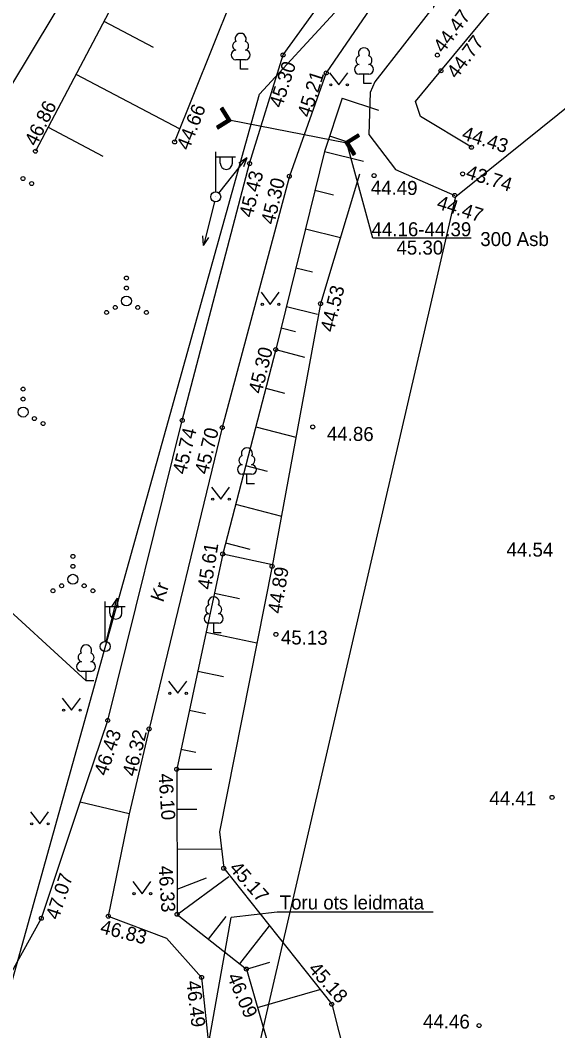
# Model space of a CAD drawing. Extents: x 640836 to 641902, y 6456216 to 6457208.
# Drawn here: x 641520.3 to 641547.2, y 6456413.6 to 6456464.3 of the extents above; entities that cross this region are included whole.
import ezdxf

# ---------------------------------------------------------------- set-up
doc = ezdxf.new("R2010")
doc.units = 0
for name, color, linetype in [('ABIJOONIS', 7, 'Continuous'), ('HALJASTUS', 7, 'Continuous'), ('KORGUS', 7, 'Continuous'), ('MOOTPIIR', 7, 'Continuous'), ('MPOHULIIN', 7, 'Continuous'), ('PIIR', 7, 'Continuous'), ('POST', 7, 'Continuous'), ('PUU', 7, 'Continuous'), ('RELJEEF', 7, 'Continuous'), ('SKTRASS', 7, 'Continuous'), ('TEE', 7, 'Continuous'), ('TRUUP', 7, 'Continuous'), ('VEEKOGU', 7, 'Continuous')]:
    doc.layers.add(name, color=color, linetype=linetype)

msp = doc.modelspace()

# ---------------------------------------------------------------- linework, layer by layer
at = {"layer": 'ABIJOONIS'}
for points in [[(641542.848, 6456453.335), (641537.918, 6456453.335), (641536.618, 6456458.118)], [(641540.946, 6456419.579), (641533.127, 6456419.579), (641530.816, 6456419.314)]]:
    msp.add_lwpolyline(points, dxfattribs=at)
at = {"layer": 'HALJASTUS'}
for p, q in [((641535.753, 6456461.63), (641536.217, 6456461.023)), ((641536.217, 6456461.023), (641536.662, 6456461.63)), ((641532.32, 6456450.63), (641532.784, 6456450.023)), ((641532.784, 6456450.023), (641533.229, 6456450.63)), ((641529.837, 6456440.873), (641530.3, 6456440.266)), ((641530.3, 6456440.266), (641530.746, 6456440.873)), ((641527.686, 6456431.152), (641528.15, 6456430.545)), ((641528.15, 6456430.545), (641528.595, 6456431.152)), ((641522.365, 6456430.305), (641522.829, 6456429.698)), ((641522.829, 6456429.698), (641523.274, 6456430.305)), ((641520.767, 6456424.613), (641521.231, 6456424.006)), ((641521.231, 6456424.006), (641521.676, 6456424.613)), ((641525.897, 6456421.112), (641526.36, 6456420.505)), ((641526.36, 6456420.505), (641526.806, 6456421.112))]:
    msp.add_line(p, q, dxfattribs=at)
msp.add_lwpolyline([(641523.557, 6456431.167), (641518.512, 6456435.783), (641517.152, 6456444.489), (641518.685, 6456459.137), (641524.084, 6456468.086), (641525.137, 6456473.186), (641525.675, 6456478.206), (641518.689, 6456480.237), (641515.14, 6456481.718)], dxfattribs=at)
for centre, radius in [((641535.816, 6456461.023), 0.055), ((641536.645, 6456461.023), 0.055), ((641520.392, 6456456.328), 0.1), ((641520.827, 6456456.078), 0.1), ((641525.579, 6456451.344), 0.1), ((641525.579, 6456450.844), 0.1), ((641525.579, 6456450.194), 0.25), ((641524.579, 6456449.619), 0.1), ((641525.014, 6456449.869), 0.1), ((641526.144, 6456449.869), 0.1), ((641526.579, 6456449.619), 0.1), ((641532.383, 6456450.023), 0.055), ((641533.211, 6456450.023), 0.055), ((641520.402, 6456445.78), 0.1), ((641520.402, 6456445.28), 0.1), ((641520.402, 6456444.63), 0.25), ((641520.967, 6456444.305), 0.1), ((641521.402, 6456444.055), 0.1), ((641529.899, 6456440.266), 0.055), ((641530.728, 6456440.266), 0.055), ((641522.895, 6456437.403), 0.1), ((641522.895, 6456436.253), 0.25), ((641522.895, 6456436.903), 0.1), ((641522.33, 6456435.928), 0.1), ((641523.46, 6456435.928), 0.1), ((641521.895, 6456435.678), 0.1), ((641523.895, 6456435.678), 0.1), ((641527.749, 6456430.545), 0.055), ((641528.578, 6456430.545), 0.055), ((641522.428, 6456429.698), 0.055), ((641523.257, 6456429.698), 0.055), ((641520.83, 6456424.006), 0.055), ((641521.659, 6456424.006), 0.055), ((641525.959, 6456420.505), 0.055), ((641526.788, 6456420.505), 0.055)]:
    msp.add_circle(centre, radius, dxfattribs=at)
at = {"layer": 'KORGUS'}
for centre in [(641533.421, 6456462.519), (641541.153, 6456462.509), (641541.334, 6456461.725), (641535.585, 6456461.617), (641521.019, 6456457.697), (641527.991, 6456458.162), (641542.861, 6456457.892), (641531.747, 6456457.079), (641533.738, 6456456.443), (641537.985, 6456456.475), (641542.42, 6456456.561), (641542.022, 6456455.48), (641535.303, 6456450.057), (641533.058, 6456447.762), (641528.377, 6456444.212), (641530.375, 6456443.854), (641534.91, 6456443.887), (641530.4, 6456437.523), (641532.873, 6456436.906), (641533.066, 6456433.495), (641524.645, 6456429.183), (641526.712, 6456428.757), (641528.096, 6456426.739), (641546.898, 6456425.328), (641530.451, 6456421.779), (641521.314, 6456419.273), (641524.667, 6456419.377), (641528.115, 6456419.471), (641531.584, 6456416.732), (641529.34, 6456416.313), (641535.865, 6456414.969), (641543.244, 6456413.899)]:
    msp.add_circle(centre, 0.1, dxfattribs=at)
at = {"layer": 'MOOTPIIR'}
msp.add_lwpolyline([(641377.883, 6456256.768), (641421.364, 6456237.404), (641421.364, 6456271.074), (641451.087, 6456277.976), (641476.236, 6456284.931), (641476.492, 6456280.039), (641502.251, 6456280.748), (641515.412, 6456281.737), (641519.823, 6456300.572), (641519.39, 6456357.424), (641542.072, 6456455.424), (641563.285, 6456472.5), (641612.035, 6456479.663), (641634.915, 6456485.104), (641619.051, 6456515.85), (641591.283, 6456511.433), (641591.26, 6456507.11), (641592.453, 6456489.768), (641556.943, 6456485.878), (641523.044, 6456491.623), (641537.341, 6456532.96)], dxfattribs=at)
at = {"layer": 'MPOHULIIN'}
for p, q in [((641530.199, 6456455.599), (641531.602, 6456457.358)), ((641531.602, 6456457.358), (641531.203, 6456457.099)), ((641531.602, 6456457.358), (641531.436, 6456456.912)), ((641530.043, 6456455.404), (641530.043, 6456455.404)), ((641530.043, 6456455.404), (641530.043, 6456455.404)), ((641529.983, 6456455.161), (641529.446, 6456452.976)), ((641529.446, 6456452.976), (641529.41, 6456453.45)), ((641529.446, 6456452.976), (641529.7, 6456453.378)), ((641524.569, 6456433.121), (641525.106, 6456435.306)), ((641525.106, 6456435.306), (641524.853, 6456434.903)), ((641525.106, 6456435.306), (641525.143, 6456434.832)), ((641524.509, 6456432.878), (641524.509, 6456432.878))]:
    msp.add_line(p, q, dxfattribs=at)
at = {"layer": 'PIIR'}
msp.add_lwpolyline([(641507.19, 6456494.66), (641487.41, 6456489.57), (641494.66, 6456469.67), (641454.86, 6456461.47), (641427.61, 6456462.64), (641420.47, 6456285.12), (641465.22, 6456296.35), (641462.2, 6456317.7), (641463.27, 6456325.07), (641461.28, 6456351.68), (641464.42, 6456390.15), (641474.21, 6456391.54), (641498.63, 6456380.28), (641509.33, 6456378.47), (641532.25, 6456460.56), (641554.78, 6456485.01), (641517.44, 6456492.86)], close=True, dxfattribs=at)
at = {"layer": 'POST'}
for p, q in [((641530.048, 6456455.663), (641530.048, 6456457.663)), ((641530.048, 6456457.413), (641531.048, 6456457.413)), ((641530.274, 6456457.092), (641530.274, 6456457.413)), ((641530.887, 6456457.092), (641530.887, 6456457.413)), ((641530.048, 6456455.413), (641530.048, 6456455.413)), ((641524.514, 6456433.135), (641524.514, 6456435.135)), ((641524.514, 6456434.885), (641525.514, 6456434.885)), ((641524.74, 6456434.564), (641524.74, 6456434.885)), ((641525.353, 6456434.564), (641525.353, 6456434.885)), ((641524.514, 6456432.885), (641524.514, 6456432.885))]:
    msp.add_line(p, q, dxfattribs=at)
for centre in [(641530.049, 6456455.411), (641524.514, 6456432.887)]:
    msp.add_circle(centre, 0.25, dxfattribs=at)
for centre in [(641530.581, 6456457.092), (641525.047, 6456434.564)]:
    msp.add_arc(centre, 0.306, 180, 0, dxfattribs=at)
at = {"layer": 'PUU'}
for p, q in [((641531.536, 6456462.279), (641531.056, 6456462.279)), ((641531.296, 6456461.804), (641531.296, 6456462.279)), ((641531.676, 6456461.804), (641531.296, 6456461.804)), ((641537.715, 6456461.559), (641537.235, 6456461.559)), ((641537.475, 6456461.084), (641537.475, 6456461.559)), ((641537.855, 6456461.084), (641537.475, 6456461.084)), ((641531.851, 6456441.517), (641531.371, 6456441.517)), ((641531.611, 6456441.042), (641531.611, 6456441.517)), ((641531.991, 6456441.042), (641531.611, 6456441.042)), ((641530.191, 6456434.05), (641529.711, 6456434.05)), ((641529.951, 6456433.575), (641529.951, 6456434.05)), ((641530.331, 6456433.575), (641529.951, 6456433.575)), ((641523.797, 6456431.642), (641523.317, 6456431.642)), ((641523.557, 6456431.167), (641523.557, 6456431.642)), ((641523.937, 6456431.167), (641523.557, 6456431.167))]:
    msp.add_line(p, q, dxfattribs=at)
for centre, radius, start, end in [((641531.296, 6456463.324), 0.277, 332.5799, 207.4201), ((641531.126, 6456462.977), 0.233, 109.0217, 253.1415), ((641531.467, 6456462.977), 0.233, 286.8508, 70.9859), ((641537.475, 6456462.604), 0.277, 332.5799, 207.4201), ((641531.059, 6456462.517), 0.238, 90.0016, 269.3953), ((641531.534, 6456462.517), 0.238, 270.6047, 89.9984), ((641537.305, 6456462.256), 0.233, 109.0217, 253.1415), ((641537.645, 6456462.256), 0.233, 286.8508, 70.9859), ((641537.237, 6456461.796), 0.238, 90.0016, 269.3953), ((641537.712, 6456461.796), 0.238, 270.6047, 89.9984), ((641531.611, 6456442.562), 0.277, 332.5799, 207.4201), ((641531.441, 6456442.214), 0.233, 109.0217, 253.1415), ((641531.781, 6456442.214), 0.233, 286.8508, 70.9859), ((641531.374, 6456441.754), 0.238, 90.0016, 269.3953), ((641531.849, 6456441.754), 0.238, 270.6047, 89.9984), ((641529.951, 6456435.095), 0.277, 332.5799, 207.4201), ((641529.714, 6456434.287), 0.238, 90.0016, 269.3953), ((641529.781, 6456434.747), 0.233, 109.0217, 253.1415), ((641530.121, 6456434.747), 0.233, 286.8508, 70.9859), ((641530.189, 6456434.287), 0.238, 270.6047, 89.9984), ((641523.557, 6456432.687), 0.277, 332.5799, 207.4201), ((641523.387, 6456432.34), 0.233, 109.0217, 253.1415), ((641523.727, 6456432.34), 0.233, 286.8508, 70.9859), ((641523.319, 6456431.88), 0.238, 90.0016, 269.3953), ((641523.794, 6456431.88), 0.238, 270.6047, 89.9984)]:
    msp.add_arc(centre, radius, start, end, dxfattribs=at)
at = {"layer": 'RELJEEF'}
for p, q in [((641524.449, 6456464.207), (641526.911, 6456462.91)), ((641523.05, 6456461.553), (641528.251, 6456458.813)), ((641536.389, 6456460.359), (641538.212, 6456459.751)), ((641521.652, 6456458.899), (641524.391, 6456457.456)), ((641535.756, 6456458.462), (641536.696, 6456458.149)), ((641535.497, 6456457.685), (641537.448, 6456457.206)), ((641535.02, 6456455.743), (641535.946, 6456455.515)), ((641534.542, 6456453.801), (641536.297, 6456453.37)), ((641534.065, 6456451.859), (641534.893, 6456451.655)), ((641533.588, 6456449.916), (641535.146, 6456449.534)), ((641533.325, 6456448.848), (641534.055, 6456448.668)), ((641533.058, 6456447.762), (641534.502, 6456447.387)), ((641532.556, 6456445.826), (641533.493, 6456445.583)), ((641532.053, 6456443.89), (641534.067, 6456443.367)), ((641531.55, 6456441.954), (641532.626, 6456441.675)), ((641531.048, 6456440.019), (641533.338, 6456439.424)), ((641530.545, 6456438.083), (641531.759, 6456437.767)), ((641530.4, 6456437.523), (641532.889, 6456436.991)), ((641529.982, 6456435.567), (641531.241, 6456435.298)), ((641529.564, 6456433.611), (641532.112, 6456433.067)), ((641529.146, 6456431.656), (641530.435, 6456431.38)), ((641528.728, 6456429.7), (641529.532, 6456429.528)), ((641528.31, 6456427.744), (641529.046, 6456427.587)), ((641528.096, 6456426.739), (641529.862, 6456426.743)), ((641528.101, 6456424.739), (641529.1, 6456424.741)), ((641528.106, 6456422.739), (641530.336, 6456422.744)), ((641528.115, 6456419.471), (641530.702, 6456421.367)), ((641528.111, 6456420.739), (641529.589, 6456421.298)), ((641529.684, 6456418.232), (641530.578, 6456419.364)), ((641531.254, 6456416.993), (641532.75, 6456418.887)), ((641531.584, 6456416.732), (641532.755, 6456417.07)), ((641532.138, 6456414.811), (641535.272, 6456415.714))]:
    msp.add_line(p, q, dxfattribs=at)
for points in [[(641532.035, 6456480.596), (641529.864, 6456475.888), (641527.246, 6456469.515), (641521.019, 6456457.697)], [(641534.524, 6456479.489), (641531.098, 6456476.617), (641531.926, 6456471.912), (641530.848, 6456465.297), (641527.991, 6456458.162)], [(641536.389, 6456460.359), (641535.497, 6456457.685), (641533.058, 6456447.762), (641530.4, 6456437.523), (641528.096, 6456426.739), (641528.115, 6456419.471), (641531.584, 6456416.732), (641534.818, 6456405.515), (641532.163, 6456397.989), (641528.122, 6456393.429), (641524.926, 6456392.948), (641522.411, 6456391.29), (641517.081, 6456379.054), (641515.354, 6456372.543), (641514.797, 6456366.503), (641515.828, 6456364.485), (641522.398, 6456359.589)], [(641537.251, 6456456.55), (641535.303, 6456450.057), (641532.873, 6456436.906), (641530.235, 6456423.596), (641530.451, 6456421.779), (641535.865, 6456414.969), (641538.34, 6456405.196), (641536.088, 6456397.478), (641532.4, 6456392.08), (641526.556, 6456391.004), (641523.722, 6456388.933), (641519.711, 6456381.338), (641518.37, 6456375.549), (641518.37, 6456371.801), (641519.128, 6456368.545), (641520.243, 6456365.199), (641525.3, 6456360.042)], [(641537.251, 6456456.55), (641535.303, 6456450.057), (641532.873, 6456436.906), (641530.235, 6456423.596), (641530.451, 6456421.779), (641535.865, 6456414.969), (641538.34, 6456405.196), (641536.088, 6456397.478), (641532.4, 6456392.08), (641526.556, 6456391.004)]]:
    msp.add_lwpolyline(points, dxfattribs=at)
at = {"layer": 'SKTRASS'}
msp.add_line((641528.448, 6456405.919), (641530.816, 6456419.314), dxfattribs=at)
at = {"layer": 'TEE'}
for points in [[(641525.715, 6456424.507), (641523.254, 6456425.091), (641524.645, 6456429.183), (641528.377, 6456444.212), (641531.747, 6456457.079), (641533.421, 6456462.519), (641536.369, 6456466.592), (641543.568, 6456472.801)], [(641542.725, 6456469.32), (641537.988, 6456465.131), (641535.585, 6456461.617), (641533.738, 6456456.443), (641530.375, 6456443.854), (641526.712, 6456428.757), (641525.715, 6456424.507)], [(641509.347, 6456411.76), (641511.225, 6456415.049), (641510.075, 6456421.623), (641511.841, 6456421.572), (641513.125, 6456414.962), (641516.248, 6456414.924), (641518.764, 6456415.341), (641519.854, 6456416.631), (641521.314, 6456419.273), (641523.254, 6456425.091)], [(641525.715, 6456424.507), (641524.667, 6456419.377), (641527.578, 6456418.271), (641529.34, 6456416.313), (641530.871, 6456401.742), (641529.373, 6456398.588), (641525.751, 6456395.521), (641522.158, 6456395.962), (641519.835, 6456396.254), (641518.254, 6456393.75), (641515.194, 6456378.079), (641513.889, 6456377.513), (641513.386, 6456376.843), (641512.734, 6456372.097), (641511.767, 6456361.987), (641511.902, 6456358.432)]]:
    msp.add_lwpolyline(points, dxfattribs=at)
at = {"layer": 'TRUUP'}
for p, q in [((641530.284, 6456459.823), (641530.404, 6456459.898)), ((641530.623, 6456459.285), (641530.284, 6456459.823)), ((641530.287, 6456459.818), (641530.446, 6456459.833)), ((641530.302, 6456459.794), (641530.461, 6456459.809)), ((641530.322, 6456459.846), (641530.431, 6456459.857)), ((641530.721, 6456459.262), (641530.344, 6456459.861)), ((641530.369, 6456459.876), (641530.416, 6456459.88)), ((641530.819, 6456459.24), (641530.404, 6456459.898)), ((641530.085, 6456458.946), (641530.623, 6456459.285)), ((641530.317, 6456459.77), (641530.475, 6456459.786)), ((641530.332, 6456459.747), (641530.49, 6456459.762)), ((641530.347, 6456459.723), (641530.505, 6456459.738)), ((641530.362, 6456459.699), (641530.52, 6456459.715)), ((641530.376, 6456459.676), (641530.535, 6456459.691)), ((641530.391, 6456459.652), (641530.55, 6456459.667)), ((641530.406, 6456459.628), (641530.565, 6456459.644)), ((641530.421, 6456459.605), (641530.58, 6456459.62)), ((641530.436, 6456459.581), (641530.595, 6456459.596)), ((641530.451, 6456459.557), (641530.61, 6456459.573)), ((641530.466, 6456459.534), (641530.625, 6456459.549)), ((641530.481, 6456459.51), (641530.64, 6456459.525)), ((641530.496, 6456459.486), (641530.655, 6456459.501)), ((641530.511, 6456459.463), (641530.669, 6456459.478)), ((641530.526, 6456459.439), (641530.684, 6456459.454)), ((641530.541, 6456459.415), (641530.699, 6456459.43)), ((641530.556, 6456459.392), (641530.714, 6456459.407)), ((641530.57, 6456459.368), (641530.729, 6456459.383)), ((641530.585, 6456459.344), (641530.744, 6456459.359)), ((641530.6, 6456459.32), (641530.759, 6456459.336)), ((641530.6, 6456459.27), (641530.789, 6456459.288)), ((641530.615, 6456459.297), (641530.774, 6456459.312)), ((641530.085, 6456458.946), (641530.161, 6456458.825)), ((641530.086, 6456458.945), (641530.398, 6456458.975)), ((641530.1, 6456458.921), (641530.351, 6456458.945)), ((641530.115, 6456458.897), (641530.304, 6456458.915)), ((641530.123, 6456458.885), (641530.721, 6456459.262)), ((641530.13, 6456458.974), (641530.445, 6456459.004)), ((641530.13, 6456458.874), (641530.257, 6456458.886)), ((641530.145, 6456458.85), (641530.21, 6456458.856)), ((641530.161, 6456458.825), (641530.819, 6456459.24)), ((641530.177, 6456459.004), (641530.492, 6456459.034)), ((641530.224, 6456459.033), (641530.539, 6456459.063)), ((641530.271, 6456459.063), (641530.586, 6456459.093)), ((641530.318, 6456459.093), (641530.633, 6456459.123)), ((641530.365, 6456459.122), (641530.68, 6456459.152)), ((641530.412, 6456459.152), (641530.727, 6456459.182)), ((641530.459, 6456459.181), (641530.774, 6456459.212)), ((641530.506, 6456459.211), (641530.819, 6456459.241)), ((641530.553, 6456459.241), (641530.804, 6456459.265)), ((641530.721, 6456459.262), (641536.618, 6456458.118)), ((641537.178, 6456458.555), (641536.52, 6456458.14)), ((641537.216, 6456458.495), (641536.618, 6456458.118)), ((641537.021, 6456458.288), (641536.706, 6456458.258)), ((641537.254, 6456458.435), (641536.716, 6456458.096)), ((641537.068, 6456458.317), (641536.753, 6456458.287)), ((641537.115, 6456458.347), (641536.8, 6456458.317)), ((641537.162, 6456458.377), (641536.847, 6456458.347)), ((641537.209, 6456458.406), (641536.894, 6456458.376)), ((641537.254, 6456458.436), (641536.941, 6456458.406)), ((641537.239, 6456458.459), (641536.988, 6456458.435)), ((641537.224, 6456458.483), (641537.035, 6456458.465)), ((641537.209, 6456458.507), (641537.082, 6456458.495)), ((641537.194, 6456458.53), (641537.129, 6456458.524)), ((641537.254, 6456458.435), (641537.178, 6456458.555)), ((641536.833, 6456458.169), (641536.52, 6456458.139)), ((641536.52, 6456458.14), (641536.935, 6456457.482)), ((641536.786, 6456458.14), (641536.535, 6456458.116)), ((641536.739, 6456458.11), (641536.55, 6456458.092)), ((641536.88, 6456458.199), (641536.565, 6456458.169)), ((641536.724, 6456458.084), (641536.565, 6456458.068)), ((641536.739, 6456458.06), (641536.58, 6456458.045)), ((641536.754, 6456458.036), (641536.595, 6456458.021)), ((641536.769, 6456458.013), (641536.61, 6456457.997)), ((641536.927, 6456458.229), (641536.612, 6456458.198)), ((641536.618, 6456458.118), (641536.995, 6456457.52)), ((641536.783, 6456457.989), (641536.625, 6456457.974)), ((641536.798, 6456457.965), (641536.64, 6456457.95)), ((641536.813, 6456457.941), (641536.655, 6456457.926)), ((641536.974, 6456458.258), (641536.659, 6456458.228)), ((641536.828, 6456457.918), (641536.67, 6456457.903)), ((641536.843, 6456457.894), (641536.684, 6456457.879)), ((641536.858, 6456457.87), (641536.699, 6456457.855)), ((641536.873, 6456457.847), (641536.714, 6456457.832)), ((641536.716, 6456458.096), (641537.055, 6456457.558)), ((641536.888, 6456457.823), (641536.729, 6456457.808)), ((641536.903, 6456457.799), (641536.744, 6456457.784)), ((641536.918, 6456457.776), (641536.759, 6456457.76)), ((641536.933, 6456457.752), (641536.774, 6456457.737)), ((641536.948, 6456457.728), (641536.789, 6456457.713)), ((641536.963, 6456457.705), (641536.804, 6456457.689)), ((641536.977, 6456457.681), (641536.819, 6456457.666)), ((641536.992, 6456457.657), (641536.834, 6456457.642)), ((641537.007, 6456457.634), (641536.849, 6456457.618)), ((641537.022, 6456457.61), (641536.864, 6456457.595)), ((641537.037, 6456457.586), (641536.878, 6456457.571)), ((641537.052, 6456457.563), (641536.893, 6456457.547)), ((641537.017, 6456457.534), (641536.908, 6456457.524)), ((641536.97, 6456457.504), (641536.923, 6456457.5)), ((641537.055, 6456457.558), (641536.935, 6456457.482))]:
    msp.add_line(p, q, dxfattribs=at)
at = {"layer": 'VEEKOGU'}
for points in [[(641559.694, 6456473.654), (641564.019, 6456474.662), (641564.916, 6456475.56), (641564.916, 6456476.687), (641564.293, 6456477.347), (641556.627, 6456475.402), (641549.125, 6456472.39), (641542.477, 6456466.895), (641538.014, 6456461.173), (641537.786, 6456460.644), (641537.723, 6456458.538), (641539.059, 6456456.784), (641542.022, 6456455.48)], [(641542.861, 6456457.892), (641540.311, 6456459.441), (641540.061, 6456460.193), (641541.334, 6456461.725), (641545.803, 6456467.136), (641553.571, 6456472.053), (641559.694, 6456473.654)]]:
    msp.add_lwpolyline(points, dxfattribs=at)

# ---------------------------------------------------------------- texts
at = {"layer": 'KORGUS'}
for s, rotation, p in [('44.47', 53.1103, (641541.448, 6456462.573)), ('44.77', 53.1103, (641542.117, 6456461.283)), ('45.30', 72.2067, (641533.369, 6456459.827)), ('45.21', 72.2067, (641534.779, 6456459.346)), ('46.86', 63.7272, (641521.061, 6456457.901)), ('44.66', 68.5832, (641528.711, 6456457.698)), ('44.43', 342.339, (641542.334, 6456458.304)), ('43.74', 342.339, (641542.534, 6456456.365)), ('45.43', 76.3173, (641531.892, 6456454.339)), ('45.30', 76.3173, (641532.978, 6456453.984)), ('44.49', 359.5643, (641537.816, 6456455.522)), ('44.47', 342.339, (641541.074, 6456454.838)), ('44.53', 76.0961, (641535.951, 6456448.597)), ('45.30', 76.0961, (641532.353, 6456445.511)), ('45.74', 76.3173, (641528.547, 6456441.469)), ('45.70', 76.3173, (641529.658, 6456441.469)), ('44.86', 359.3886, (641535.619, 6456443.202)), ('44.54', 359.5643, (641544.616, 6456437.401)), ('45.61', 80.9141, (641529.82, 6456435.708)), ('44.89', 80.9141, (641533.342, 6456434.502)), ('45.13', 359.3886, (641533.313, 6456432.997)), ('46.43', 71.5447, (641524.592, 6456426.364)), ('46.32', 75.7608, (641526.035, 6456426.339)), ('46.10', 273.8147, (641527.182, 6456426.505)), ('44.41', 359.5643, (641543.759, 6456424.943)), ('46.33', 273.8147, (641527.182, 6456421.89)), ('45.17', 311.6726, (641530.69, 6456421.75)), ('47.07', 71.5447, (641522.171, 6456419.16)), ('46.83', 345.755, (641524.22, 6456418.537)), ('45.18', 311.6726, (641534.647, 6456416.707)), ('46.09', 293.4207, (641530.601, 6456416.357)), ('46.49', 276.5977, (641528.577, 6456416.111)), ('44.46', 359.5643, (641540.434, 6456413.766))]:
    msp.add_text(s, height=0.7, rotation=rotation, dxfattribs=at).set_placement(p)
at = {"layer": 'SKTRASS'}
msp.add_text('Toru ots leidmata', height=0.7, dxfattribs=at).set_placement((641533.254, 6456419.716))
at = {"layer": 'TEE'}
msp.add_text('Kr', height=0.7, rotation=70.0351, dxfattribs=at).set_placement((641527.41, 6456435.066))
at = {"layer": 'TRUUP'}
for s, p in [('44.16-44.39', (641537.857, 6456453.437)), ('45.30', (641539.104, 6456452.519)), ('300 Asb', (641543.305, 6456452.946))]:
    msp.add_text(s, height=0.7, dxfattribs=at).set_placement(p)

doc.saveas('drawing.dxf')
